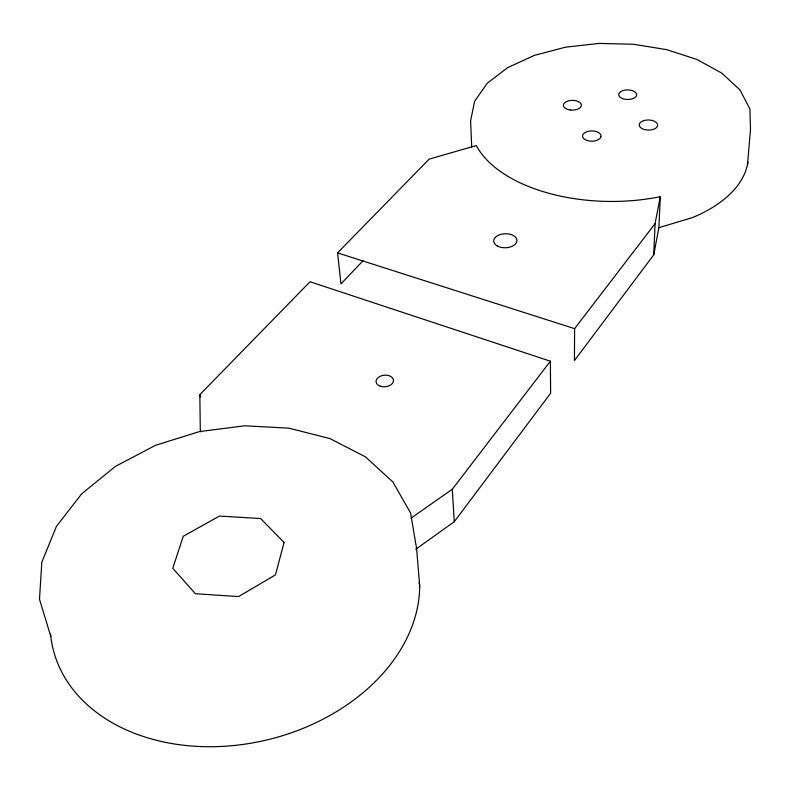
<?xml version="1.0" encoding="UTF-8"?>
<svg xmlns="http://www.w3.org/2000/svg" width="790" height="790" viewBox="0 0 790 790"><rect width="100%" height="100%" fill="white"/><g stroke="black" fill="none" stroke-linecap="round" stroke-linejoin="round"><path stroke-width="1.19" d="M660.272 196.7L655.078 223.649L574.606 328.65L574.439 360.536L653.735 254.864L658.88 227.688L660.272 196.7A140.146 76.857 0.3 0 1 476.311 145.548L429.128 159.145L337.567 252.879L340.964 283.906L363.054 260.74M653.735 254.864L655.078 223.649M747.518 164.547L750.5 129.293L749.947 109.099L740.013 89.971L721.793 73.095L696.79 59.418L666.75 49.661L633.56 44.25L599.156 43.42L565.472 47.193L534.425 55.359L507.832 67.535L487.391 83.118L474.593 101.258L470.603 120.919L471.719 147.236M415.747 549.238L454.27 521.726L550.61 393.252L550.383 361.198L310.036 281.763L199.84 394.644L200.314 431.814M411.017 518.181L452.295 489.267L550.383 361.198M658.88 227.688L692.475 217.566A138.22 77.687 0.4 0 0 747.952 162.148M337.567 252.879L574.606 328.65M50.807 636.483L39.5 599.264L41.821 562.194L56.475 526.278L81.765 493.73L115.577 466.298L155.581 445.284L199.416 431.597L244.663 425.8L288.962 428.16L329.973 438.608L365.375 456.798L392.926 481.999L410.583 513.075L416.577 548.388L419.707 586.042A187.121 138.991 -13.5 0 1 241.207 744.664A187.121 138.991 -13.5 0 1 50.55 634.123M199.84 394.644L200.275 396.995M419.135 582.605L419.707 586.042M452.295 489.267L454.27 521.726M284.054 542.463L275.473 574.883L238.541 596.578L195.416 593.734L172.773 568.306L183.28 536.262L219.442 516.067L260.641 518.536L284.054 542.463M600.884 136.996L600.133 138.27A9.253 5.135 -0.1 0 1 587.77 140.689A9.253 5.135 -0.1 0 1 583.464 133.816L584.798 132.7A9.253 5.135 -0.1 0 1 595.798 131.426A9.253 5.135 -0.1 0 1 600.884 136.996M619.558 92.618L618.846 93.803A8.976 4.799 0.5 0 0 623.912 99.026A8.976 4.799 0.5 0 0 634.597 97.802L635.841 96.745A8.976 4.799 0.5 0 0 631.447 90.356A8.976 4.799 0.5 0 0 619.558 92.618M652.214 120.465L649.913 120.06A9.223 5.056 1.1 0 0 640.038 122.845A9.223 5.056 1.1 0 0 642.576 128.859L644.63 129.59A9.223 5.056 1.1 0 0 656.846 127.22A9.223 5.056 1.1 0 0 652.214 120.465M570.617 110.037L568.385 109.642A9.006 4.878 -0.6 0 1 564.307 103.144A9.006 4.878 -0.6 0 1 576.345 100.844L578.3 101.525A9.006 4.878 -0.6 0 1 580.462 107.341A9.006 4.878 -0.6 0 1 570.617 110.037M380.296 386.211A8.739 5.806 -5.4 0 0 393.489 380.622A8.739 5.806 -5.4 0 0 380.543 376.119A8.739 5.806 -5.4 0 0 380.296 386.211M497.453 246.055A11.593 7.001 -1.8 0 0 516.63 242.076A11.593 7.001 -1.8 0 0 501.867 234.126A11.593 7.001 -1.8 0 0 497.453 246.055"/></g></svg>
